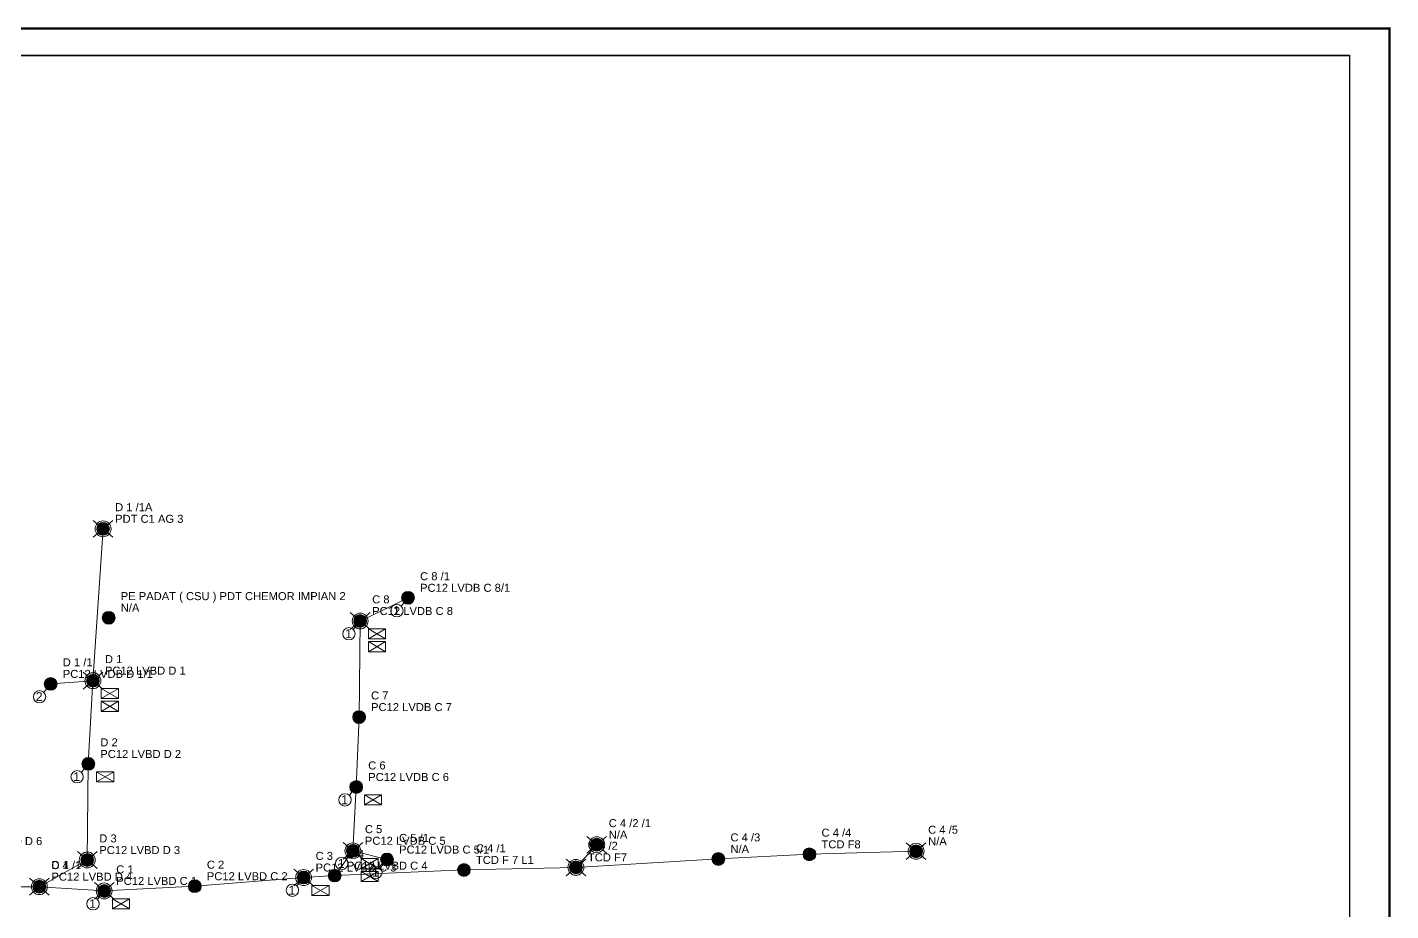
# Model space of a CAD drawing. Header units: inches. Extents: x -2907330 to 774627, y -12404360 to 10502691.
# Drawn here: x 8818 to 10293, y 1075 to 2030 of the extents above; entities that cross this region are included whole.
import ezdxf

# ---------------------------------------------------------------- set-up
doc = ezdxf.new("R2010")
doc.units = ezdxf.units.IN
doc.header["$MEASUREMENT"] = 0
for name, color, linetype, lineweight in [('BBOX 160A', 30, 'Continuous', 0), ('CABLE 185', 1, 'Continuous', 0), ('CABLE SERVICE', 7, 'Continuous', 0), ('JUMLAH SERVIS', 7, 'Continuous', 0), ('POLE NUMBER', 7, 'Continuous', 0), ('PVC 7083', 2, 'Continuous', 0), ('TIANG LAMA', 112, 'Continuous', 0), ('UMBANG', 7, 'Continuous', 0)]:
    doc.layers.add(name, color=color, linetype=linetype, lineweight=lineweight)
doc.styles.get("Standard").update_dxf_attribs({"font": 'arial.ttf', "height": 2})
doc.styles.add('style1', font='arial.ttf', dxfattribs={"height": 2})

# ---------------------------------------------------------------- blocks, each defined once
blk = doc.blocks.new('TIANG_BIRU')
at = {"lineweight": 0}
h = blk.add_hatch(color=5, dxfattribs=at)
h.dxf.hatch_style = 1
h.paths.add_polyline_path([(-1.6, 0, 1), (1.6, 0, 1)])
blk.add_circle((0, 0), 1.6, dxfattribs=at)
blk = doc.blocks.new('S1')
at = {"layer": 'JUMLAH SERVIS'}
blk.add_lwpolyline([(1.11, 1.06), (2.41, 2.92)], dxfattribs=at)
at = {"layer": 'JUMLAH SERVIS', "lineweight": 0}
blk.add_circle((0, 0), 1.54, dxfattribs=at)
at = {"layer": 'JUMLAH SERVIS', "style": 'style1'}
blk.add_text('1', height=2.23, dxfattribs=at).set_placement((-0.97, -1.09))
blk = doc.blocks.new('U2')
at = {"layer": 'UMBANG', "lineweight": 0}
for p, q in [((-2.46, 2.09), (2.46, -2.09)), ((2.46, 2.09), (-2.46, -2.09))]:
    blk.add_line(p, q, dxfattribs=at)
blk.add_circle((0, 0), 1.99, dxfattribs=at)
at = {"layer": 'UMBANG', "style": 'style1'}
blk.add_text('2', height=2.43, dxfattribs=at).set_placement((-1.04, -1.18))
blk = doc.blocks.new('BK')
at = {"color": 30, "lineweight": 0}
blk.add_lwpolyline([(2.16, 1.26), (-2.16, 1.26), (-2.16, -1.26), (2.16, -1.26)], close=True, dxfattribs=at)
blk.add_lwpolyline([(-2.16, -1.26), (2.16, 1.26), (2.16, -1.26), (-2.16, 1.26)], dxfattribs=at)
blk = doc.blocks.new('U1')
at = {"layer": 'UMBANG', "lineweight": 0}
for p, q in [((-2.46, 2.09), (2.46, -2.09)), ((2.46, 2.09), (-2.46, -2.09))]:
    blk.add_line(p, q, dxfattribs=at)
blk.add_circle((0, 0), 1.99, dxfattribs=at)
at = {"layer": 'UMBANG', "style": 'style1'}
blk.add_text('1', height=2.43, dxfattribs=at).set_placement((-1.04, -1.18))
blk = doc.blocks.new('S2')
at = {"layer": 'JUMLAH SERVIS'}
blk.add_lwpolyline([(1.11, 1.06), (2.41, 2.92)], dxfattribs=at)
at = {"layer": 'JUMLAH SERVIS', "lineweight": 0}
blk.add_circle((0, 0), 1.54, dxfattribs=at)
at = {"layer": 'JUMLAH SERVIS', "style": 'style1'}
blk.add_text('2', height=2.23, dxfattribs=at).set_placement((-0.97, -1.09))

msp = doc.modelspace()

# ---------------------------------------------------------------- linework, layer by layer
at = {"linetype": 'Continuous', "const_width": 2.7}
msp.add_lwpolyline([(10291.2, 2028.9), (7897.8, 2028.9), (7897.8, 376.1), (10291.2, 376.1)], close=True, dxfattribs=at)
for points in [[(7941, 1999.6), (10247.9, 1999.6), (10247.9, 405.4), (7941, 405.4)], [(7941.2, 2000.1), (10248.1, 2000.1), (10248.1, 406), (7941.2, 406)]]:
    msp.add_lwpolyline(points, close=True)
at = {"layer": 'CABLE 185'}
for p, q in [((8889.1, 1323.6), (8884.1, 1233.6)), ((9173.8, 1208.6), (9177, 1284.2)), ((8884.1, 1233.6), (8883, 1129.7)), ((9170.2, 1139.6), (9173.8, 1208.6)), ((9150.6, 1112.8), (9170.2, 1139.6)), ((8883, 1129.7), (8831.2, 1100.8)), ((8999.3, 1101.3), (9117, 1110.7)), ((9117, 1110.7), (9150.6, 1112.8)), ((8831.2, 1100.8), (8715.9, 1100)), ((8901.3, 1096.2), (8999.3, 1101.3))]:
    msp.add_line(p, q, dxfattribs=at)
at = {"layer": 'CABLE SERVICE'}
for p, q in [((8889.1, 1323.6), (8900.1, 1487.8)), ((9411.4, 1121.7), (9433.9, 1146.2)), ((9565.5, 1130.8), (9664, 1135.8)), ((9664, 1135.8), (9779.3, 1139.1)), ((9290.3, 1118.9), (9411.4, 1121.7)), ((9411.4, 1121.7), (9565.5, 1130.8)), ((9150.6, 1112.8), (9290.3, 1118.9)), ((8901.3, 1096.2), (8831.2, 1100.8))]:
    msp.add_line(p, q, dxfattribs=at)
at = {"layer": 'PVC 7083'}
for p, q in [((9178.1, 1388.1), (9229.9, 1413.2)), ((9177, 1284.2), (9178.1, 1388.1)), ((8889.1, 1323.6), (8843.5, 1320.1)), ((9170.2, 1139.6), (9207.2, 1130.2))]:
    msp.add_line(p, q, dxfattribs=at)

# ---------------------------------------------------------------- block references
at = {"xscale": 4.328327687549047, "yscale": 4.328327687549047, "zscale": 4.328327687549047}
for p in [(8900.1, 1487.8), (9229.9, 1413.2), (8906.2, 1391.6), (9178.1, 1388.1), (8843.5, 1320.1), (8889.1, 1323.6), (9177, 1284.2), (8884.1, 1233.6), (9173.8, 1208.6), (9433.9, 1146.2), (8883, 1129.7), (9170.2, 1139.6), (9207.2, 1130.2), (9565.5, 1130.8), (9664, 1135.8), (9779.3, 1139.1), (9290.3, 1118.9), (9411.4, 1121.7), (8831.2, 1100.8), (8831.2, 1100.8), (8999.3, 1101.3), (9117, 1110.7), (9150.6, 1112.8), (8901.3, 1096.2)]:
    msp.add_blockref('TIANG_BIRU', p, dxfattribs=at)
at = {"layer": 'BBOX 160A', "xscale": 4.328327687549047, "yscale": 4.328327687549047, "zscale": 4.328327687549047}
for p in [(9196.3, 1374.2), (9196.3, 1360.4), (8907.3, 1309.7), (8907.3, 1295.8), (8902.3, 1219.7), (9192, 1194.7), (9188.4, 1125.7), (9188.4, 1111.9), (9135.1, 1096.8), (8919.5, 1082.3)]:
    msp.add_blockref('BK', p, dxfattribs=at)
at = {"layer": 'JUMLAH SERVIS', "xscale": 4.328327687549047, "yscale": 4.328327687549047, "zscale": 4.328327687549047}
for name, p in [('S1', (9217.8, 1399.3)), ('S1', (9166, 1374.3)), ('S2', (8831.4, 1306.2)), ('S1', (8872, 1219.7)), ('S1', (9161.7, 1194.7)), ('S1', (9158.1, 1125.8)), ('S1', (9195.1, 1116.3)), ('S1', (9104.8, 1096.9)), ('S1', (8889.2, 1082.3))]:
    msp.add_blockref(name, p, dxfattribs=at)
at = {"layer": 'UMBANG', "xscale": 4.328327687549047, "yscale": 4.328327687549047, "zscale": 4.328327687549047}
for name, p in [('U1', (8900.1, 1487.8)), ('U1', (9178.1, 1388.1)), ('U1', (8889.1, 1323.6)), ('U1', (9433.9, 1146.2)), ('U1', (8883, 1129.7)), ('U1', (9170.2, 1139.6)), ('U1', (9779.3, 1139.1)), ('U1', (9411.4, 1121.7)), ('U1', (8831.2, 1100.8)), ('U1', (8831.2, 1100.8)), ('U1', (9117, 1110.7)), ('U2', (8901.3, 1096.2))]:
    msp.add_blockref(name, p, dxfattribs=at)

# ---------------------------------------------------------------- texts
at = {"layer": 'CABLE SERVICE', "char_height": 2}
for insert, attachment_point in [((9425.2, 1533.9), 6), ((9607.6, 1537.2), 4), ((9607.6, 1507.1), 4), ((9607.6, 1495.5), 4)]:
    msp.add_mtext('\\A1;', dxfattribs=dict(at, insert=insert, attachment_point=attachment_point))
at = {"layer": 'POLE NUMBER', "style": 'style1'}
for s, height, p in [('D 1 /1A', 8.66, (8913.1, 1506.9)), ('C 8 /1', 8.66, (9242.9, 1432.2)), ('PE PADAT ( CSU ) PDT CHEMOR IMPIAN 2', 8.657, (8919.2, 1410.7)), ('C 8', 8.66, (9191.1, 1407.2)), ('D 1 /1', 8.66, (8856.5, 1339.1)), ('D 1', 8.66, (8902.1, 1342.6)), ('C 7', 8.66, (9189.9, 1303.3)), ('D 2', 8.66, (8897.1, 1252.6)), ('C 6', 8.66, (9186.8, 1227.6)), ('C 5', 8.66, (9183.2, 1158.7)), ('C 4 /2 /1', 8.66, (9446.9, 1165.2)), ('C 4 /5', 8.66, (9792.3, 1158.1)), ('D 3', 8.66, (8896, 1148.7)), ('C 5 /1', 8.66, (9220.2, 1149.2)), ('C 4 /3', 8.66, (9578.5, 1149.8)), ('C 4 /4', 8.66, (9677, 1154.9)), ('C 3', 8.66, (9129.9, 1129.8)), ('C 4', 8.66, (9163.6, 1131.8)), ('C 4 /1', 8.66, (9303.3, 1138)), ('C 4 /2', 8.66, (9424.4, 1140.7)), ('C 1 /1', 8.66, (8844.2, 1119.8)), ('D 4', 8.66, (8844.2, 1119.8)), ('C 1', 8.66, (8914.3, 1115.2)), ('C 2', 8.66, (9012.3, 1120.3))]:
    msp.add_text(s, height=height, dxfattribs=at).set_placement(p)
at = {"layer": 'TIANG LAMA', "style": 'style1'}
for s, height, p in [('PDT C1 AG 3', 8.657, (8913.1, 1494.3)), ('PC12 LVDB C 8/1', 8.657, (9242.9, 1419.7)), ('N/A', 8.66, (8919.2, 1398.1)), ('PC12 LVDB C 8', 8.657, (9191.1, 1394.6)), ('PC12 LVDB D 1/1', 8.657, (8856.5, 1326.6)), ('PC12 LVBD D 1', 8.657, (8902.1, 1330.1)), ('PC12 LVDB C 7', 8.657, (9189.9, 1290.7)), ('PC12 LVBD D 2', 8.657, (8897.1, 1240)), ('PC12 LVDB C 6', 8.657, (9186.8, 1215.1)), ('PC12 LVBD D 6', 8.657, (8747, 1145.8)), ('PC12 LVDB C 5', 8.657, (9183.2, 1146.1)), ('N/A', 8.66, (9446.9, 1152.7)), ('TCD F8', 8.66, (9677, 1142.3)), ('N/A', 8.66, (9792.3, 1145.6)), ('PC12 LVBD D 3', 8.657, (8896, 1136.1)), ('PC12 LVDB C 5/1', 8.657, (9220.2, 1136.6)), ('TCD F7', 8.66, (9424.4, 1128.2)), ('N/A', 8.66, (9578.5, 1137.2)), ('PC12 LVBD C 3', 8.657, (9129.9, 1117.2)), ('PC12 LVBD C 4', 8.657, (9163.6, 1119.2)), ('TCD F 7 L1', 8.66, (9303.3, 1125.4)), ('PC12 LVBD D 4', 8.657, (8844.2, 1107.3)), ('PC12 LVBD D 4', 8.657, (8844.2, 1107.3)), ('PC12 LVBD C 1', 8.657, (8914.3, 1102.7)), ('PC12 LVBD C 2', 8.657, (9012.3, 1107.8))]:
    msp.add_text(s, height=height, dxfattribs=at).set_placement(p)

doc.saveas('drawing.dxf')
